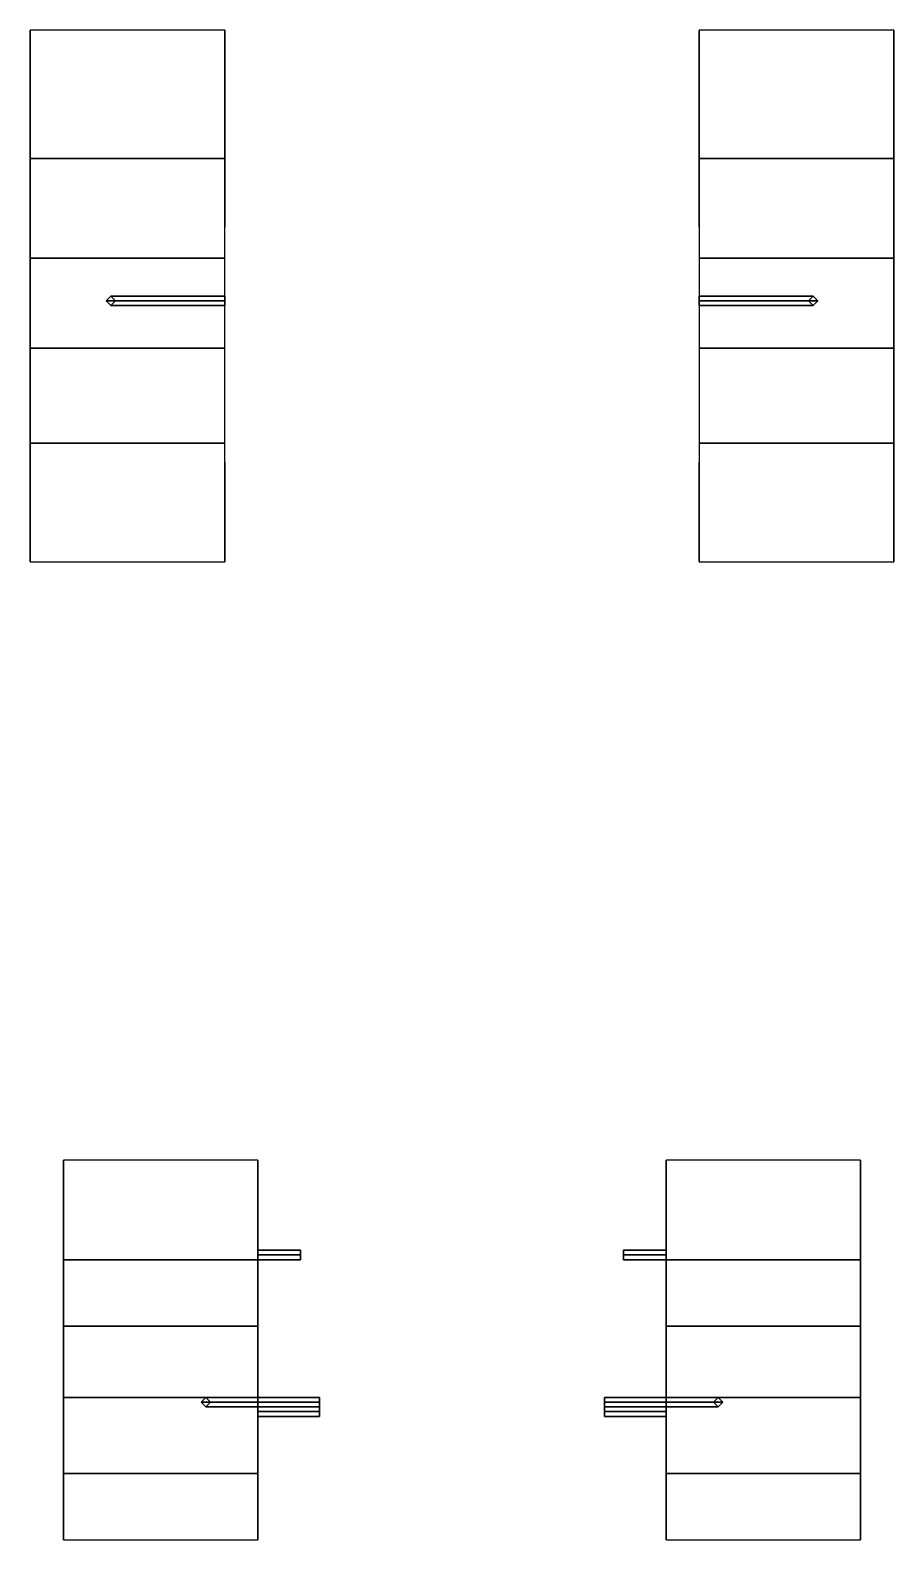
# Model space of a CAD drawing. Extents: x -0.91 to 0.91, y -1.4 to 1.78.
import ezdxf

# ---------------------------------------------------------------- set-up
doc = ezdxf.new("R2010")
doc.units = 0
doc.layers.add('FENDERS', color=6, linetype='CONTINUOUS')

msp = doc.modelspace()

# ---------------------------------------------------------------- linework, layer by layer
at = {"layer": 'FENDERS'}
for points in [[(-0.91, 1.78, 0.35), (-0.91, 1.51, 0.72), (-0.5, 1.51, 0.72), (-0.5, 1.78, 0.35)], [(-0.91, 1.75, 0.33), (-0.91, 1.49, 0.69), (-0.91, 1.51, 0.72), (-0.91, 1.78, 0.35)], [(-0.5, 1.49, 0.69), (-0.5, 1.75, 0.33), (-0.5, 1.78, 0.35), (-0.5, 1.51, 0.72)], [(0.91, 1.51, 0.72), (0.91, 1.78, 0.35), (0.5, 1.78, 0.35), (0.5, 1.51, 0.72)], [(0.5, 1.75, 0.33), (0.5, 1.49, 0.69), (0.5, 1.51, 0.72), (0.5, 1.78, 0.35)], [(0.91, 1.49, 0.69), (0.91, 1.75, 0.33), (0.91, 1.78, 0.35), (0.91, 1.51, 0.72)], [(-0.91, 1.49, 0.69), (-0.91, 1.3, 0.79), (-0.91, 1.3, 0.82), (-0.91, 1.51, 0.72)], [(-0.91, 1.51, 0.72), (-0.91, 1.3, 0.82), (-0.5, 1.3, 0.82), (-0.5, 1.51, 0.72)], [(-0.5, 1.3729, 0.7517), (-0.5, 1.49, 0.69), (-0.5, 1.51, 0.72), (-0.5, 1.3652, 0.789)], [(0.91, 1.3, 0.82), (0.91, 1.51, 0.72), (0.5, 1.51, 0.72), (0.5, 1.3, 0.82)], [(0.5, 1.49, 0.69), (0.5, 1.3729, 0.7517), (0.5, 1.3652, 0.789), (0.5, 1.51, 0.72)], [(0.91, 1.3, 0.79), (0.91, 1.49, 0.69), (0.91, 1.51, 0.72), (0.91, 1.3, 0.82)], [(-0.91, 1.3, 0.82), (-0.91, 1.11, 0.82), (-0.5, 1.11, 0.82), (-0.5, 1.3, 0.82)], [(-0.91, 1.3, 0.79), (-0.91, 1.12, 0.79), (-0.91, 1.11, 0.82), (-0.91, 1.3, 0.82)], [(0.91, 1.11, 0.82), (0.91, 1.3, 0.82), (0.5, 1.3, 0.82), (0.5, 1.11, 0.82)], [(0.91, 1.12, 0.79), (0.91, 1.3, 0.79), (0.91, 1.3, 0.82), (0.91, 1.11, 0.82)], [(-0.5, 1.21, 0.98), (-0.5, 1.22, 0.97), (-0.74, 1.22, 0.82), (-0.75, 1.21, 0.82)], [(-0.5, 1.2, 0.97), (-0.5, 1.21, 0.98), (-0.75, 1.21, 0.82), (-0.74, 1.2, 0.82)], [(-0.5, 1.22, 0.97), (-0.5, 1.21, 0.96), (-0.73, 1.21, 0.82), (-0.74, 1.22, 0.82)], [(-0.5, 1.21, 0.96), (-0.5, 1.2, 0.97), (-0.74, 1.2, 0.82), (-0.73, 1.21, 0.82)], [(0.5, 1.22, 0.97), (0.5, 1.21, 0.98), (0.75, 1.21, 0.82), (0.74, 1.22, 0.82)], [(0.5, 1.21, 0.96), (0.5, 1.22, 0.97), (0.74, 1.22, 0.82), (0.73, 1.21, 0.82)], [(0.5, 1.21, 0.98), (0.5, 1.2, 0.97), (0.74, 1.2, 0.82), (0.75, 1.21, 0.82)], [(0.5, 1.2, 0.97), (0.5, 1.21, 0.96), (0.73, 1.21, 0.82), (0.74, 1.2, 0.82)], [(-0.91, 1.12, 0.79), (-0.91, 0.93, 0.69), (-0.91, 0.91, 0.72), (-0.91, 1.11, 0.82)], [(0.91, 0.93, 0.69), (0.91, 1.12, 0.79), (0.91, 1.11, 0.82), (0.91, 0.91, 0.72)], [(-0.91, 1.11, 0.82), (-0.91, 0.91, 0.72), (-0.5, 0.91, 0.72), (-0.5, 1.11, 0.82)], [(0.91, 0.91, 0.72), (0.91, 1.11, 0.82), (0.5, 1.11, 0.82), (0.5, 0.91, 0.72)], [(-0.91, 0.93, 0.69), (-0.91, 0.69, 0.35), (-0.91, 0.66, 0.37), (-0.91, 0.91, 0.72)], [(0.91, 0.69, 0.35), (0.91, 0.93, 0.69), (0.91, 0.91, 0.72), (0.91, 0.66, 0.37)], [(-0.91, 0.91, 0.72), (-0.91, 0.66, 0.37), (-0.5, 0.66, 0.37), (-0.5, 0.91, 0.72)], [(0.91, 0.66, 0.37), (0.91, 0.91, 0.72), (0.5, 0.91, 0.72), (0.5, 0.66, 0.37)], [(-0.5, 0.69, 0.35), (-0.5, 0.8703, 0.6055), (-0.5, 0.8274, 0.6043), (-0.5, 0.66, 0.37)], [(0.5, 0.8703, 0.6055), (0.5, 0.69, 0.35), (0.5, 0.66, 0.37), (0.5, 0.8274, 0.6043)], [(-0.84, -0.63, 0.28), (-0.84, -0.83, 0.61), (-0.84, -0.81, 0.63), (-0.84, -0.6, 0.29)], [(-0.84, -0.6, 0.29), (-0.84, -0.81, 0.63), (-0.43, -0.81, 0.63), (-0.43, -0.6, 0.29)], [(-0.43, -0.83, 0.61), (-0.43, -0.63, 0.28), (-0.43, -0.6, 0.29), (-0.43, -0.81, 0.63)], [(0.84, -0.81, 0.63), (0.84, -0.6, 0.29), (0.43, -0.6, 0.29), (0.43, -0.81, 0.63)], [(0.43, -0.63, 0.28), (0.43, -0.83, 0.61), (0.43, -0.81, 0.63), (0.43, -0.6, 0.29)], [(0.84, -0.83, 0.61), (0.84, -0.63, 0.28), (0.84, -0.6, 0.29), (0.84, -0.81, 0.63)], [(-0.34, -0.79, 0.59), (-0.34, -0.8, 0.58), (-0.43, -0.8, 0.58), (-0.43, -0.79, 0.59)], [(-0.34, -0.8, 0.6), (-0.34, -0.79, 0.59), (-0.43, -0.79, 0.59), (-0.43, -0.8, 0.6)], [(0.43, -0.79, 0.59), (0.43, -0.8, 0.58), (0.34, -0.8, 0.58), (0.34, -0.79, 0.59)], [(0.43, -0.8, 0.6), (0.43, -0.79, 0.59), (0.34, -0.79, 0.59), (0.34, -0.8, 0.6)], [(-0.84, -0.81, 0.63), (-0.84, -0.95, 0.76), (-0.43, -0.95, 0.76), (-0.43, -0.81, 0.63)], [(-0.84, -0.83, 0.61), (-0.84, -0.97, 0.73), (-0.84, -0.95, 0.76), (-0.84, -0.81, 0.63)], [(-0.34, -0.8, 0.58), (-0.34, -0.81, 0.59), (-0.43, -0.81, 0.59), (-0.43, -0.8, 0.58)], [(-0.34, -0.81, 0.59), (-0.34, -0.8, 0.6), (-0.43, -0.8, 0.6), (-0.43, -0.81, 0.59)], [(-0.43, -0.97, 0.73), (-0.43, -0.83, 0.61), (-0.43, -0.81, 0.63), (-0.43, -0.95, 0.76)], [(0.43, -0.8, 0.58), (0.43, -0.81, 0.59), (0.34, -0.81, 0.59), (0.34, -0.8, 0.58)], [(0.43, -0.81, 0.59), (0.43, -0.8, 0.6), (0.34, -0.8, 0.6), (0.34, -0.81, 0.59)], [(0.84, -0.95, 0.76), (0.84, -0.81, 0.63), (0.43, -0.81, 0.63), (0.43, -0.95, 0.76)], [(0.43, -0.83, 0.61), (0.43, -0.97, 0.73), (0.43, -0.95, 0.76), (0.43, -0.81, 0.63)], [(0.84, -0.97, 0.73), (0.84, -0.83, 0.61), (0.84, -0.81, 0.63), (0.84, -0.95, 0.76)], [(-0.84, -0.97, 0.73), (-0.84, -1.1, 0.79), (-0.84, -1.1, 0.83), (-0.84, -0.95, 0.76)], [(-0.84, -0.95, 0.76), (-0.84, -1.1, 0.83), (-0.43, -1.1, 0.83), (-0.43, -0.95, 0.76)], [(-0.43, -1.1, 0.79), (-0.43, -0.97, 0.73), (-0.43, -0.95, 0.76), (-0.43, -1.1, 0.83)], [(0.84, -1.1, 0.83), (0.84, -0.95, 0.76), (0.43, -0.95, 0.76), (0.43, -1.1, 0.83)], [(0.43, -0.97, 0.73), (0.43, -1.1, 0.79), (0.43, -1.1, 0.83), (0.43, -0.95, 0.76)], [(0.84, -1.1, 0.79), (0.84, -0.97, 0.73), (0.84, -0.95, 0.76), (0.84, -1.1, 0.83)], [(-0.84, -1.1, 0.79), (-0.84, -1.26, 0.79), (-0.84, -1.26, 0.83), (-0.84, -1.1, 0.83)], [(-0.84, -1.1, 0.83), (-0.84, -1.26, 0.83), (-0.43, -1.26, 0.83), (-0.43, -1.1, 0.83)], [(-0.3, -1.11, 0.99), (-0.3, -1.1, 0.98), (-0.54, -1.1, 0.83), (-0.55, -1.11, 0.83)], [(-0.3, -1.12, 0.98), (-0.3, -1.11, 0.99), (-0.55, -1.11, 0.83), (-0.54, -1.12, 0.83)], [(-0.3, -1.1, 0.98), (-0.3, -1.11, 0.97), (-0.53, -1.11, 0.83), (-0.54, -1.1, 0.83)], [(-0.3, -1.11, 0.97), (-0.3, -1.12, 0.98), (-0.54, -1.12, 0.83), (-0.53, -1.11, 0.83)], [(-0.43, -1.26, 0.79), (-0.43, -1.1, 0.79), (-0.43, -1.1, 0.83), (-0.43, -1.26, 0.83)], [(0.3, -1.11, 0.97), (0.3, -1.1, 0.98), (0.54, -1.1, 0.83), (0.53, -1.11, 0.83)], [(0.3, -1.1, 0.98), (0.3, -1.11, 0.99), (0.55, -1.11, 0.83), (0.54, -1.1, 0.83)], [(0.3, -1.12, 0.98), (0.3, -1.11, 0.97), (0.53, -1.11, 0.83), (0.54, -1.12, 0.83)], [(0.3, -1.11, 0.99), (0.3, -1.12, 0.98), (0.54, -1.12, 0.83), (0.55, -1.11, 0.83)], [(0.84, -1.26, 0.83), (0.84, -1.1, 0.83), (0.43, -1.1, 0.83), (0.43, -1.26, 0.83)], [(0.43, -1.1, 0.79), (0.43, -1.26, 0.79), (0.43, -1.26, 0.83), (0.43, -1.1, 0.83)], [(0.84, -1.26, 0.79), (0.84, -1.1, 0.79), (0.84, -1.1, 0.83), (0.84, -1.26, 0.83)], [(-0.3, -1.13, 0.83), (-0.3, -1.12, 0.82), (-0.43, -1.12, 0.82), (-0.43, -1.13, 0.83)], [(-0.3, -1.12, 0.82), (-0.3, -1.13, 0.81), (-0.43, -1.13, 0.81), (-0.43, -1.12, 0.82)], [(-0.3, -1.14, 0.82), (-0.3, -1.13, 0.83), (-0.43, -1.13, 0.83), (-0.43, -1.14, 0.82)], [(-0.3, -1.13, 0.81), (-0.3, -1.14, 0.82), (-0.43, -1.14, 0.82), (-0.43, -1.13, 0.81)], [(0.43, -1.12, 0.82), (0.43, -1.13, 0.81), (0.3, -1.13, 0.81), (0.3, -1.12, 0.82)], [(0.43, -1.13, 0.83), (0.43, -1.12, 0.82), (0.3, -1.12, 0.82), (0.3, -1.13, 0.83)], [(0.43, -1.13, 0.81), (0.43, -1.14, 0.82), (0.3, -1.14, 0.82), (0.3, -1.13, 0.81)], [(0.43, -1.14, 0.82), (0.43, -1.13, 0.83), (0.3, -1.13, 0.83), (0.3, -1.14, 0.82)], [(-0.84, -1.26, 0.79), (-0.84, -1.39, 0.75), (-0.84, -1.4, 0.79), (-0.84, -1.26, 0.83)], [(-0.84, -1.26, 0.83), (-0.84, -1.4, 0.79), (-0.43, -1.4, 0.79), (-0.43, -1.26, 0.83)], [(-0.43, -1.39, 0.75), (-0.43, -1.26, 0.79), (-0.43, -1.26, 0.83), (-0.43, -1.4, 0.79)], [(0.84, -1.4, 0.79), (0.84, -1.26, 0.83), (0.43, -1.26, 0.83), (0.43, -1.4, 0.79)], [(0.43, -1.26, 0.79), (0.43, -1.39, 0.75), (0.43, -1.4, 0.79), (0.43, -1.26, 0.83)], [(0.84, -1.39, 0.75), (0.84, -1.26, 0.79), (0.84, -1.26, 0.83), (0.84, -1.4, 0.79)]]:
    msp.add_3dface(points, dxfattribs=at)

doc.saveas('drawing.dxf')
